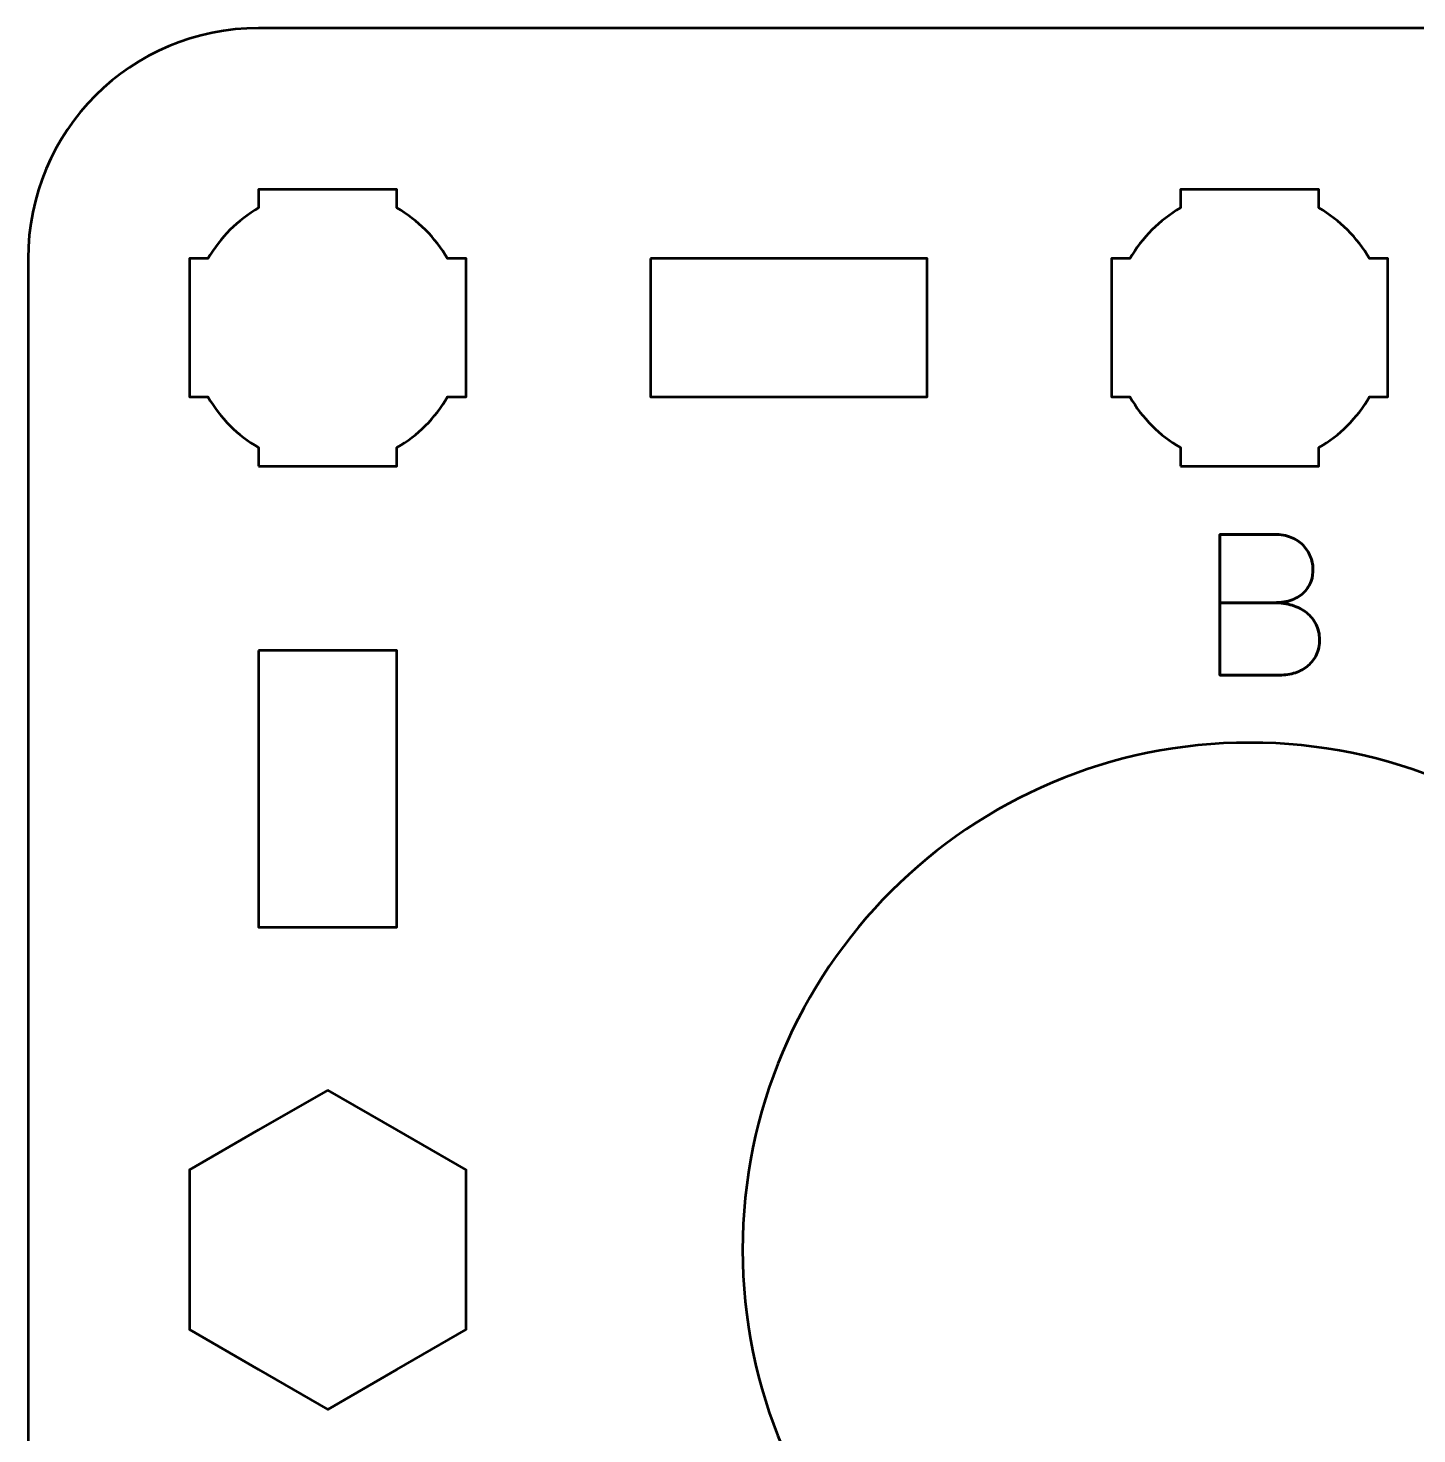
# Model space of a CAD drawing. Header units: centimetres. Extents: x -16.2 to -4.8, y -20.5 to -9.2.
# Drawn here: x -10.15 to -7.137, y -18.249 to -15.2 of the extents above; entities that cross this region are included whole.
import ezdxf

# ---------------------------------------------------------------- set-up
doc = ezdxf.new("R2010")
doc.units = ezdxf.units.CM
doc.header["$MEASUREMENT"] = 0
doc.layers.add('Layer 1', color=7, linetype='Continuous')

msp = doc.modelspace()

# ---------------------------------------------------------------- linework, layer by layer
at = {"layer": 'Layer 1', "lineweight": 53}
for points, knots in [([(-9.64994, -15.19997), (-9.64994, -15.19997), (-5.35007, -15.19997), (-5.35007, -15.19997), (-5.35007, -15.19997), (-5.07293, -15.19997), (-4.84997, -15.42306), (-4.84997, -15.70006), (-4.84997, -15.70006), (-4.84997, -15.70006), (-4.84997, -19.99993), (-4.84997, -19.99993), (-4.84997, -19.99993), (-4.84997, -20.27707), (-5.07293, -20.50003), (-5.35007, -20.50003), (-5.35007, -20.50003), (-5.35007, -20.50003), (-9.64994, -20.50003), (-9.64994, -20.50003), (-9.64994, -20.50003), (-9.92694, -20.50003), (-10.15003, -20.27707), (-10.15003, -19.99993), (-10.15003, -19.99993), (-10.15003, -19.99993), (-10.15003, -15.70006), (-10.15003, -15.70006), (-10.15003, -15.70006), (-10.15003, -15.42306), (-9.92694, -15.19997), (-9.64994, -15.19997)], [0, 0, 0, 0, 0.125, 0.125, 0.125, 0.125, 0.25, 0.25, 0.25, 0.25, 0.375, 0.375, 0.375, 0.375, 0.5, 0.5, 0.5, 0.5, 0.625, 0.625, 0.625, 0.625, 0.75, 0.75, 0.75, 0.75, 0.875, 0.875, 0.875, 0.875, 1, 1, 1, 1]), ([(-9.64999, -16.15006), (-9.64999, -16.15006), (-9.64999, -16.10988), (-9.64999, -16.10988), (-9.64999, -16.10988), (-9.69553, -16.08355), (-9.73349, -16.0456), (-9.75984, -16.00007), (-9.75984, -16.00007), (-9.75984, -16.00007), (-9.79999, -16.00007), (-9.79999, -16.00007), (-9.79999, -16.00007), (-9.79999, -16.00007), (-9.79999, -15.85155), (-9.79999, -15.85155), (-9.79999, -15.85155), (-9.79999, -15.85155), (-9.80001, -15.85), (-9.80001, -15.85), (-9.80001, -15.85), (-9.80001, -15.85), (-9.79999, -15.84845), (-9.79999, -15.84845), (-9.79999, -15.84845), (-9.79999, -15.84845), (-9.79999, -15.70006), (-9.79999, -15.70006), (-9.79999, -15.70006), (-9.79999, -15.70006), (-9.75989, -15.70006), (-9.75989, -15.70006), (-9.75989, -15.70006), (-9.73354, -15.65449), (-9.69555, -15.61649), (-9.64999, -15.59013), (-9.64999, -15.59013), (-9.64999, -15.59013), (-9.64999, -15.55005), (-9.64999, -15.55005), (-9.64999, -15.55005), (-9.64999, -15.55005), (-9.50465, -15.55005), (-9.50465, -15.55005), (-9.50465, -15.55005), (-9.50465, -15.55005), (-9.50001, -15.54999), (-9.50001, -15.54999), (-9.50001, -15.54999), (-9.50001, -15.54999), (-9.49536, -15.55005), (-9.49536, -15.55005), (-9.49536, -15.55005), (-9.49536, -15.55005), (-9.34998, -15.55005), (-9.34998, -15.55005), (-9.34998, -15.55005), (-9.34998, -15.55005), (-9.34998, -15.59013), (-9.34998, -15.59013), (-9.34998, -15.59013), (-9.30441, -15.61649), (-9.26644, -15.65449), (-9.2401, -15.70006), (-9.2401, -15.70006), (-9.2401, -15.70006), (-9.19998, -15.70006), (-9.19998, -15.70006), (-9.19998, -15.70006), (-9.19998, -15.70006), (-9.19998, -16.00007), (-9.19998, -16.00007), (-9.19998, -16.00007), (-9.19998, -16.00007), (-9.24015, -16.00007), (-9.24015, -16.00007), (-9.24015, -16.00007), (-9.26649, -16.0456), (-9.30445, -16.08355), (-9.34998, -16.10988), (-9.34998, -16.10988), (-9.34998, -16.10988), (-9.34998, -16.15006), (-9.34998, -16.15006), (-9.34998, -16.15006), (-9.34998, -16.15006), (-9.64999, -16.15006), (-9.64999, -16.15006)], [0, 0, 0, 0, 0.0454545, 0.0454545, 0.0454545, 0.0454545, 0.0909091, 0.0909091, 0.0909091, 0.0909091, 0.1363636, 0.1363636, 0.1363636, 0.1363636, 0.1818182, 0.1818182, 0.1818182, 0.1818182, 0.2272727, 0.2272727, 0.2272727, 0.2272727, 0.2727273, 0.2727273, 0.2727273, 0.2727273, 0.3181818, 0.3181818, 0.3181818, 0.3181818, 0.3636364, 0.3636364, 0.3636364, 0.3636364, 0.4090909, 0.4090909, 0.4090909, 0.4090909, 0.4545455, 0.4545455, 0.4545455, 0.4545455, 0.5, 0.5, 0.5, 0.5, 0.5454545, 0.5454545, 0.5454545, 0.5454545, 0.5909091, 0.5909091, 0.5909091, 0.5909091, 0.6363636, 0.6363636, 0.6363636, 0.6363636, 0.6818182, 0.6818182, 0.6818182, 0.6818182, 0.7272727, 0.7272727, 0.7272727, 0.7272727, 0.7727273, 0.7727273, 0.7727273, 0.7727273, 0.8181818, 0.8181818, 0.8181818, 0.8181818, 0.8636364, 0.8636364, 0.8636364, 0.8636364, 0.9090909, 0.9090909, 0.9090909, 0.9090909, 0.9545455, 0.9545455, 0.9545455, 0.9545455, 1, 1, 1, 1]), ([(-7.64999, -16.15006), (-7.64999, -16.15006), (-7.64999, -16.10988), (-7.64999, -16.10988), (-7.64999, -16.10988), (-7.69553, -16.08355), (-7.73349, -16.0456), (-7.75984, -16.00007), (-7.75984, -16.00007), (-7.75984, -16.00007), (-7.79999, -16.00007), (-7.79999, -16.00007), (-7.79999, -16.00007), (-7.79999, -16.00007), (-7.79999, -15.85155), (-7.79999, -15.85155), (-7.79999, -15.85155), (-7.79999, -15.85155), (-7.80001, -15.85), (-7.80001, -15.85), (-7.80001, -15.85), (-7.80001, -15.85), (-7.79999, -15.84845), (-7.79999, -15.84845), (-7.79999, -15.84845), (-7.79999, -15.84845), (-7.79999, -15.70006), (-7.79999, -15.70006), (-7.79999, -15.70006), (-7.79999, -15.70006), (-7.75989, -15.70006), (-7.75989, -15.70006), (-7.75989, -15.70006), (-7.73354, -15.65449), (-7.69555, -15.61649), (-7.64999, -15.59013), (-7.64999, -15.59013), (-7.64999, -15.59013), (-7.64999, -15.55005), (-7.64999, -15.55005), (-7.64999, -15.55005), (-7.64999, -15.55005), (-7.50465, -15.55005), (-7.50465, -15.55005), (-7.50465, -15.55005), (-7.50465, -15.55005), (-7.50001, -15.54999), (-7.50001, -15.54999), (-7.50001, -15.54999), (-7.50001, -15.54999), (-7.49536, -15.55005), (-7.49536, -15.55005), (-7.49536, -15.55005), (-7.49536, -15.55005), (-7.34998, -15.55005), (-7.34998, -15.55005), (-7.34998, -15.55005), (-7.34998, -15.55005), (-7.34998, -15.59013), (-7.34998, -15.59013), (-7.34998, -15.59013), (-7.30441, -15.61649), (-7.26644, -15.65449), (-7.2401, -15.70006), (-7.2401, -15.70006), (-7.2401, -15.70006), (-7.19998, -15.70006), (-7.19998, -15.70006), (-7.19998, -15.70006), (-7.19998, -15.70006), (-7.19998, -16.00007), (-7.19998, -16.00007), (-7.19998, -16.00007), (-7.19998, -16.00007), (-7.24015, -16.00007), (-7.24015, -16.00007), (-7.24015, -16.00007), (-7.26649, -16.0456), (-7.30445, -16.08355), (-7.34998, -16.10988), (-7.34998, -16.10988), (-7.34998, -16.10988), (-7.34998, -16.15006), (-7.34998, -16.15006), (-7.34998, -16.15006), (-7.34998, -16.15006), (-7.64999, -16.15006), (-7.64999, -16.15006)], [0, 0, 0, 0, 0.0454545, 0.0454545, 0.0454545, 0.0454545, 0.0909091, 0.0909091, 0.0909091, 0.0909091, 0.1363636, 0.1363636, 0.1363636, 0.1363636, 0.1818182, 0.1818182, 0.1818182, 0.1818182, 0.2272727, 0.2272727, 0.2272727, 0.2272727, 0.2727273, 0.2727273, 0.2727273, 0.2727273, 0.3181818, 0.3181818, 0.3181818, 0.3181818, 0.3636364, 0.3636364, 0.3636364, 0.3636364, 0.4090909, 0.4090909, 0.4090909, 0.4090909, 0.4545455, 0.4545455, 0.4545455, 0.4545455, 0.5, 0.5, 0.5, 0.5, 0.5454545, 0.5454545, 0.5454545, 0.5454545, 0.5909091, 0.5909091, 0.5909091, 0.5909091, 0.6363636, 0.6363636, 0.6363636, 0.6363636, 0.6818182, 0.6818182, 0.6818182, 0.6818182, 0.7272727, 0.7272727, 0.7272727, 0.7272727, 0.7727273, 0.7727273, 0.7727273, 0.7727273, 0.8181818, 0.8181818, 0.8181818, 0.8181818, 0.8636364, 0.8636364, 0.8636364, 0.8636364, 0.9090909, 0.9090909, 0.9090909, 0.9090909, 0.9545455, 0.9545455, 0.9545455, 0.9545455, 1, 1, 1, 1]), ([(-8.79999, -15.70006), (-8.79999, -15.70006), (-8.19998, -15.70006), (-8.19998, -15.70006), (-8.19998, -15.70006), (-8.19998, -15.70006), (-8.19998, -16.00007), (-8.19998, -16.00007), (-8.19998, -16.00007), (-8.19998, -16.00007), (-8.79999, -16.00007), (-8.79999, -16.00007), (-8.79999, -16.00007), (-8.79999, -16.00007), (-8.79999, -15.70006), (-8.79999, -15.70006)], [0, 0, 0, 0, 0.25, 0.25, 0.25, 0.25, 0.5, 0.5, 0.5, 0.5, 0.75, 0.75, 0.75, 0.75, 1, 1, 1, 1]), ([(-9.64994, -16.55001), (-9.64994, -16.55001), (-9.34993, -16.55001), (-9.34993, -16.55001), (-9.34993, -16.55001), (-9.34993, -16.55001), (-9.34993, -17.15002), (-9.34993, -17.15002), (-9.34993, -17.15002), (-9.34993, -17.15002), (-9.64994, -17.15002), (-9.64994, -17.15002), (-9.64994, -17.15002), (-9.64994, -17.15002), (-9.64994, -16.55001), (-9.64994, -16.55001)], [0, 0, 0, 0, 0.25, 0.25, 0.25, 0.25, 0.5, 0.5, 0.5, 0.5, 0.75, 0.75, 0.75, 0.75, 1, 1, 1, 1]), ([(-7.5, -16.75), (-6.89258, -16.75), (-6.4, -17.24258), (-6.4, -17.85), (-6.4, -17.85), (-6.4, -18.45742), (-6.89258, -18.95), (-7.5, -18.95), (-7.5, -18.95), (-8.10742, -18.95), (-8.6, -18.45742), (-8.6, -17.85), (-8.6, -17.85), (-8.6, -17.24258), (-8.10742, -16.75), (-7.5, -16.75)], [0, 0, 0, 0, 0.25, 0.25, 0.25, 0.25, 0.5, 0.5, 0.5, 0.5, 0.75, 0.75, 0.75, 0.75, 1, 1, 1, 1]), ([(-9.5, -17.50359), (-9.5, -17.50359), (-9.35, -17.59019), (-9.35, -17.59019), (-9.35, -17.59019), (-9.35, -17.59019), (-9.2, -17.6768), (-9.2, -17.6768), (-9.2, -17.6768), (-9.2, -17.6768), (-9.2, -17.85), (-9.2, -17.85), (-9.2, -17.85), (-9.2, -17.85), (-9.2, -18.0232), (-9.2, -18.0232), (-9.2, -18.0232), (-9.2, -18.0232), (-9.35, -18.10981), (-9.35, -18.10981), (-9.35, -18.10981), (-9.35, -18.10981), (-9.5, -18.19641), (-9.5, -18.19641), (-9.5, -18.19641), (-9.5, -18.19641), (-9.65, -18.10981), (-9.65, -18.10981), (-9.65, -18.10981), (-9.65, -18.10981), (-9.8, -18.0232), (-9.8, -18.0232), (-9.8, -18.0232), (-9.8, -18.0232), (-9.8, -17.85), (-9.8, -17.85), (-9.8, -17.85), (-9.8, -17.85), (-9.8, -17.6768), (-9.8, -17.6768), (-9.8, -17.6768), (-9.8, -17.6768), (-9.65, -17.59019), (-9.65, -17.59019), (-9.65, -17.59019), (-9.65, -17.59019), (-9.5, -17.50359), (-9.5, -17.50359)], [0, 0, 0, 0, 0.0833333, 0.0833333, 0.0833333, 0.0833333, 0.1666667, 0.1666667, 0.1666667, 0.1666667, 0.25, 0.25, 0.25, 0.25, 0.3333333, 0.3333333, 0.3333333, 0.3333333, 0.4166667, 0.4166667, 0.4166667, 0.4166667, 0.5, 0.5, 0.5, 0.5, 0.5833333, 0.5833333, 0.5833333, 0.5833333, 0.6666667, 0.6666667, 0.6666667, 0.6666667, 0.75, 0.75, 0.75, 0.75, 0.8333333, 0.8333333, 0.8333333, 0.8333333, 0.9166667, 0.9166667, 0.9166667, 0.9166667, 1, 1, 1, 1])]:
    msp.add_open_spline(points, degree=3, knots=knots, dxfattribs=at)
at = {"layer": 'Layer 1', "color": 5, "lineweight": 53}
msp.add_open_spline([(-7.5646, -16.44636), (-7.5646, -16.44636), (-7.44734, -16.44636), (-7.44734, -16.44636), (-7.44734, -16.44636), (-7.4321, -16.44629), (-7.41912, -16.44418), (-7.40818, -16.44001), (-7.40818, -16.44001), (-7.39731, -16.43592), (-7.3885, -16.43035), (-7.38165, -16.42336), (-7.38165, -16.42336), (-7.37481, -16.41638), (-7.36987, -16.40848), (-7.36676, -16.39973), (-7.36676, -16.39973), (-7.36373, -16.39105), (-7.36232, -16.38202), (-7.36267, -16.37271), (-7.36267, -16.37271), (-7.3631, -16.36339), (-7.36507, -16.35436), (-7.3686, -16.34554), (-7.3686, -16.34554), (-7.37206, -16.33672), (-7.37728, -16.32875), (-7.38412, -16.32162), (-7.38412, -16.32162), (-7.39096, -16.3145), (-7.3995, -16.30885), (-7.40987, -16.30469), (-7.40987, -16.30469), (-7.42025, -16.30046), (-7.43245, -16.29827), (-7.44649, -16.2982), (-7.44649, -16.2982), (-7.44649, -16.2982), (-7.5646, -16.2982), (-7.5646, -16.2982), (-7.5646, -16.2982), (-7.5646, -16.2982), (-7.5646, -16.60342), (-7.5646, -16.60342), (-7.5646, -16.60342), (-7.5646, -16.60342), (-7.43464, -16.60342), (-7.43464, -16.60342), (-7.43464, -16.60342), (-7.4225, -16.60342), (-7.41121, -16.60166), (-7.40077, -16.5982), (-7.40077, -16.5982), (-7.39033, -16.59467), (-7.38123, -16.58966), (-7.37333, -16.58296), (-7.37333, -16.58296), (-7.36549, -16.57633), (-7.35936, -16.56828), (-7.35498, -16.55876), (-7.35498, -16.55876), (-7.35061, -16.54923), (-7.34835, -16.53844), (-7.34828, -16.52637), (-7.34828, -16.52637), (-7.34856, -16.51424), (-7.3511, -16.5033), (-7.35597, -16.4935), (-7.35597, -16.4935), (-7.36084, -16.48369), (-7.36761, -16.47529), (-7.37636, -16.46824), (-7.37636, -16.46824), (-7.38511, -16.46125), (-7.39555, -16.45582), (-7.40755, -16.45208), (-7.40755, -16.45208), (-7.41954, -16.44834), (-7.4328, -16.44644), (-7.44734, -16.44636), (-7.44734, -16.44636), (-7.4328, -16.44644), (-7.41954, -16.44834), (-7.40755, -16.45208), (-7.40755, -16.45208), (-7.39555, -16.45582), (-7.38511, -16.46125), (-7.37636, -16.46824), (-7.37636, -16.46824), (-7.36761, -16.47529), (-7.36084, -16.48369), (-7.35597, -16.4935), (-7.35597, -16.4935), (-7.3511, -16.5033), (-7.34856, -16.51424), (-7.34828, -16.52637), (-7.34828, -16.52637), (-7.34835, -16.53844), (-7.35061, -16.54923), (-7.35498, -16.55876), (-7.35498, -16.55876), (-7.35936, -16.56828), (-7.36549, -16.57633), (-7.37333, -16.58296), (-7.37333, -16.58296), (-7.38123, -16.58966), (-7.39033, -16.59467), (-7.40077, -16.5982), (-7.40077, -16.5982), (-7.41121, -16.60166), (-7.4225, -16.60342), (-7.43464, -16.60342), (-7.43464, -16.60342), (-7.43464, -16.60342), (-7.5646, -16.60342), (-7.5646, -16.60342), (-7.5646, -16.60342), (-7.5646, -16.60342), (-7.5646, -16.2982), (-7.5646, -16.2982), (-7.5646, -16.2982), (-7.5646, -16.2982), (-7.44649, -16.2982), (-7.44649, -16.2982), (-7.44649, -16.2982), (-7.43245, -16.29827), (-7.42025, -16.30046), (-7.40987, -16.30469), (-7.40987, -16.30469), (-7.3995, -16.30885), (-7.39096, -16.3145), (-7.38412, -16.32162), (-7.38412, -16.32162), (-7.37728, -16.32875), (-7.37206, -16.33672), (-7.3686, -16.34554), (-7.3686, -16.34554), (-7.36507, -16.35436), (-7.3631, -16.36339), (-7.36267, -16.37271), (-7.36267, -16.37271), (-7.36232, -16.38202), (-7.36373, -16.39105), (-7.36676, -16.39973), (-7.36676, -16.39973), (-7.36987, -16.40848), (-7.37481, -16.41638), (-7.38165, -16.42336), (-7.38165, -16.42336), (-7.3885, -16.43035), (-7.39731, -16.43592), (-7.40818, -16.44001), (-7.40818, -16.44001), (-7.41912, -16.44418), (-7.4321, -16.44629), (-7.44734, -16.44636), (-7.44734, -16.44636), (-7.44734, -16.44636), (-7.5646, -16.44636), (-7.5646, -16.44636)], degree=3, knots=[0, 0, 0, 0, 0.025, 0.025, 0.025, 0.025, 0.05, 0.05, 0.05, 0.05, 0.075, 0.075, 0.075, 0.075, 0.1, 0.1, 0.1, 0.1, 0.125, 0.125, 0.125, 0.125, 0.15, 0.15, 0.15, 0.15, 0.175, 0.175, 0.175, 0.175, 0.2, 0.2, 0.2, 0.2, 0.225, 0.225, 0.225, 0.225, 0.25, 0.25, 0.25, 0.25, 0.275, 0.275, 0.275, 0.275, 0.3, 0.3, 0.3, 0.3, 0.325, 0.325, 0.325, 0.325, 0.35, 0.35, 0.35, 0.35, 0.375, 0.375, 0.375, 0.375, 0.4, 0.4, 0.4, 0.4, 0.425, 0.425, 0.425, 0.425, 0.45, 0.45, 0.45, 0.45, 0.475, 0.475, 0.475, 0.475, 0.5, 0.5, 0.5, 0.5, 0.525, 0.525, 0.525, 0.525, 0.55, 0.55, 0.55, 0.55, 0.575, 0.575, 0.575, 0.575, 0.6, 0.6, 0.6, 0.6, 0.625, 0.625, 0.625, 0.625, 0.65, 0.65, 0.65, 0.65, 0.675, 0.675, 0.675, 0.675, 0.7, 0.7, 0.7, 0.7, 0.725, 0.725, 0.725, 0.725, 0.75, 0.75, 0.75, 0.75, 0.775, 0.775, 0.775, 0.775, 0.8, 0.8, 0.8, 0.8, 0.825, 0.825, 0.825, 0.825, 0.85, 0.85, 0.85, 0.85, 0.875, 0.875, 0.875, 0.875, 0.9, 0.9, 0.9, 0.9, 0.925, 0.925, 0.925, 0.925, 0.95, 0.95, 0.95, 0.95, 0.975, 0.975, 0.975, 0.975, 1, 1, 1, 1], dxfattribs=at)

doc.saveas('drawing.dxf')
